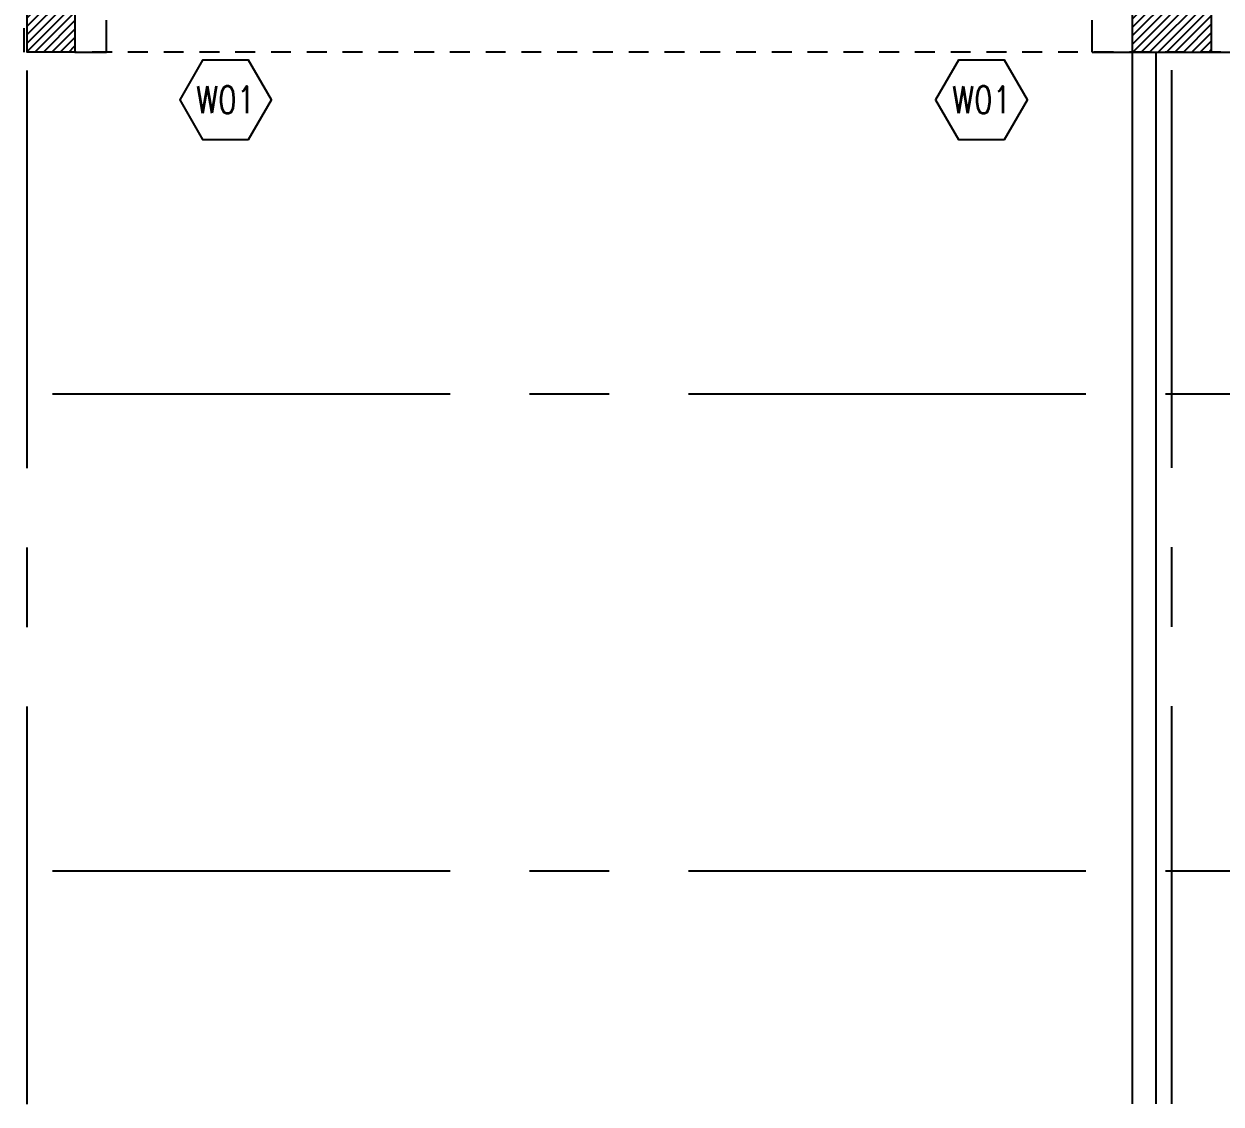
# Model space of a CAD drawing. Extents: x 88808.2 to 88899.2, y 39921.6 to 40001.1.
# Drawn here: x 88860.75 to 88868.28, y 39921.61 to 39928.41 of the extents above; entities that cross this region are included whole.
import ezdxf
from ezdxf.enums import TextEntityAlignment as Align

# ---------------------------------------------------------------- set-up
doc = ezdxf.new("R2010")
doc.units = 0
doc.header["$MEASUREMENT"] = 0
doc.linetypes.add('CENTERX2', pattern=[4, 2.5, -0.5, 0.5, -0.5])
doc.linetypes.add('HIDDEN2', pattern=[0.1875, 0.125, -0.0625])
doc.layers.get('0').update_dxf_attribs({"linetype": 'CONTINUOUS'})
for name, color, linetype in [('AXES', 11, 'CENTERX2'), ('COL', 2, 'CONTINUOUS'), ('HAT', 8, 'CONTINUOUS'), ('HIDDEN', 9, 'HIDDEN2'), ('ROOF', 7, 'CONTINUOUS'), ('WALL', 2, 'CONTINUOUS'), ('WIN-BOX', 3, 'CONTINUOUS'), ('WIN-NO', 5, 'CONTINUOUS')]:
    doc.layers.add(name, color=color, linetype=linetype)
doc.styles.add('ROMANS', font='ROMANS.shx', dxfattribs={"width": 0.6})

# ---------------------------------------------------------------- blocks, each defined once
blk = doc.blocks.new('WW1')
at = {"layer": 'WIN-BOX'}
blk.add_lwpolyline([(144.3, -250), (288.7, 0), (144.3, 250), (-144.3, 250), (-288.7, 0), (-144.3, -250)], close=True, dxfattribs=at)
at = {"layer": 'WIN-NO', "style": 'ROMANS', "width": 0.8}
blk.add_attdef('W00', text='', height=170, dxfattribs=at).set_placement((0, 0), align=Align.MIDDLE)
blk = doc.blocks.new('C-300')
at = {"layer": 'HAT', "linetype": 'ByBlock', "ltscale": 0.3}
h = blk.add_hatch(dxfattribs=at)
h.set_pattern_fill('ANSI31', color=8, scale=300, style=0)
h.set_pattern_definition([(45, (-258496.182, -82361.005), (-26.5165043, 26.5165043), [])])
h.paths.add_polyline_path([(300, 500), (0, 500), (0, 250), (300, 250)])
h.paths.add_polyline_path([(300, 250), (0, 250), (0, 0), (300, 0)])
at = {"layer": 'COL'}
blk.add_lwpolyline([(0, 500), (300, 500), (300, 0), (0, 0)], close=True, dxfattribs=at)
blk = doc.blocks.new('COL50')
at = {"layer": 'COL'}
blk.add_lwpolyline([(-250, 250), (-250, -250), (250, -250), (250, 250)], close=True, dxfattribs=at)
blk = doc.blocks.new('*X64')
at = {"color": 0}
for p, q in [((73379.2, 118298.2), (73830.8, 118749.7)), ((73379.2, 118351.2), (73777.7, 118749.7)), ((73379.2, 118404.2), (73724.7, 118749.7)), ((73379.2, 118457.3), (73671.7, 118749.7)), ((73379.2, 118510.3), (73618.6, 118749.7)), ((73379.2, 118563.3), (73565.6, 118749.7)), ((73379.2, 118616.4), (73512.6, 118749.7)), ((73379.2, 118669.4), (73459.5, 118749.7)), ((73379.2, 118722.4), (73406.5, 118749.7)), ((73383.8, 118249.7), (73879.2, 118745.1)), ((73436.8, 118249.7), (73879.2, 118692.1)), ((73489.9, 118249.7), (73879.2, 118639.1)), ((73542.9, 118249.7), (73879.2, 118586)), ((73595.9, 118249.7), (73879.2, 118533)), ((73649, 118249.7), (73879.2, 118480)), ((73702, 118249.7), (73879.2, 118426.9)), ((73755, 118249.7), (73879.2, 118373.9)), ((73808.1, 118249.7), (73879.2, 118320.9)), ((73861.1, 118249.7), (73879.2, 118267.9))]:
    blk.add_line(p, q, dxfattribs=at)

msp = doc.modelspace()

# ---------------------------------------------------------------- linework, layer by layer
at = {"layer": 'AXES'}
for p, q in [((88867.9703, 39921.6153), (88867.9703, 40000.4279)), ((88860.7703, 39921.6132), (88860.7703, 40000.0759)), ((88808.9303, 39926.0796), (88876.9703, 39926.0796)), ((88808.9303, 39923.0796), (88876.9703, 39923.0796))]:
    msp.add_line(p, q, dxfattribs=at)
at = {"layer": 'HIDDEN'}
msp.add_line((88894.1545, 39928.2296), (88861.0703, 39928.2296), dxfattribs=at)
at = {"layer": 'ROOF'}
msp.add_line((88860.7503, 39928.3796), (88860.7503, 39928.2296), dxfattribs=at)
at = {"layer": 'WALL'}
for p, q in [((88861.2703, 39928.2296), (88861.2703, 39928.4296)), ((88867.4703, 39928.2296), (88867.4703, 39928.4296)), ((88861.0703, 39928.2296), (88861.2703, 39928.2296)), ((88867.4703, 39928.2296), (88868.4703, 39928.2296)), ((88867.7203, 39928.2296), (88867.7203, 39921.6153)), ((88867.8703, 39928.2296), (88867.8703, 39921.6153))]:
    msp.add_line(p, q, dxfattribs=at)

# ---------------------------------------------------------------- block references
at = {"layer": 'COL', "color": 62, "linetype": 'Continuous', "xscale": 0.001, "yscale": 0.001, "zscale": 0.001}
msp.add_blockref('C-300', (88860.7703, 39928.2296), dxfattribs=at)
at = {"layer": 'COL', "xscale": 0.001, "yscale": 0.001, "zscale": 0.001}
msp.add_blockref('COL50', (88867.9703, 39928.4796), dxfattribs=at)
at = {"layer": 'HAT', "xscale": 0.001, "yscale": 0.001, "zscale": 0.001}
msp.add_blockref('*X64', (88794.341, 39809.9798), dxfattribs=at)
at = {"layer": 'WIN-NO', "xscale": 0.001, "yscale": 0.001, "zscale": 0.001}
for p in [(88862.0186, 39927.9296), (88866.7736, 39927.9296)]:
    msp.add_blockref('WW1', p, dxfattribs=at).add_auto_attribs({'W00': 'W01'})

doc.saveas('drawing.dxf')
